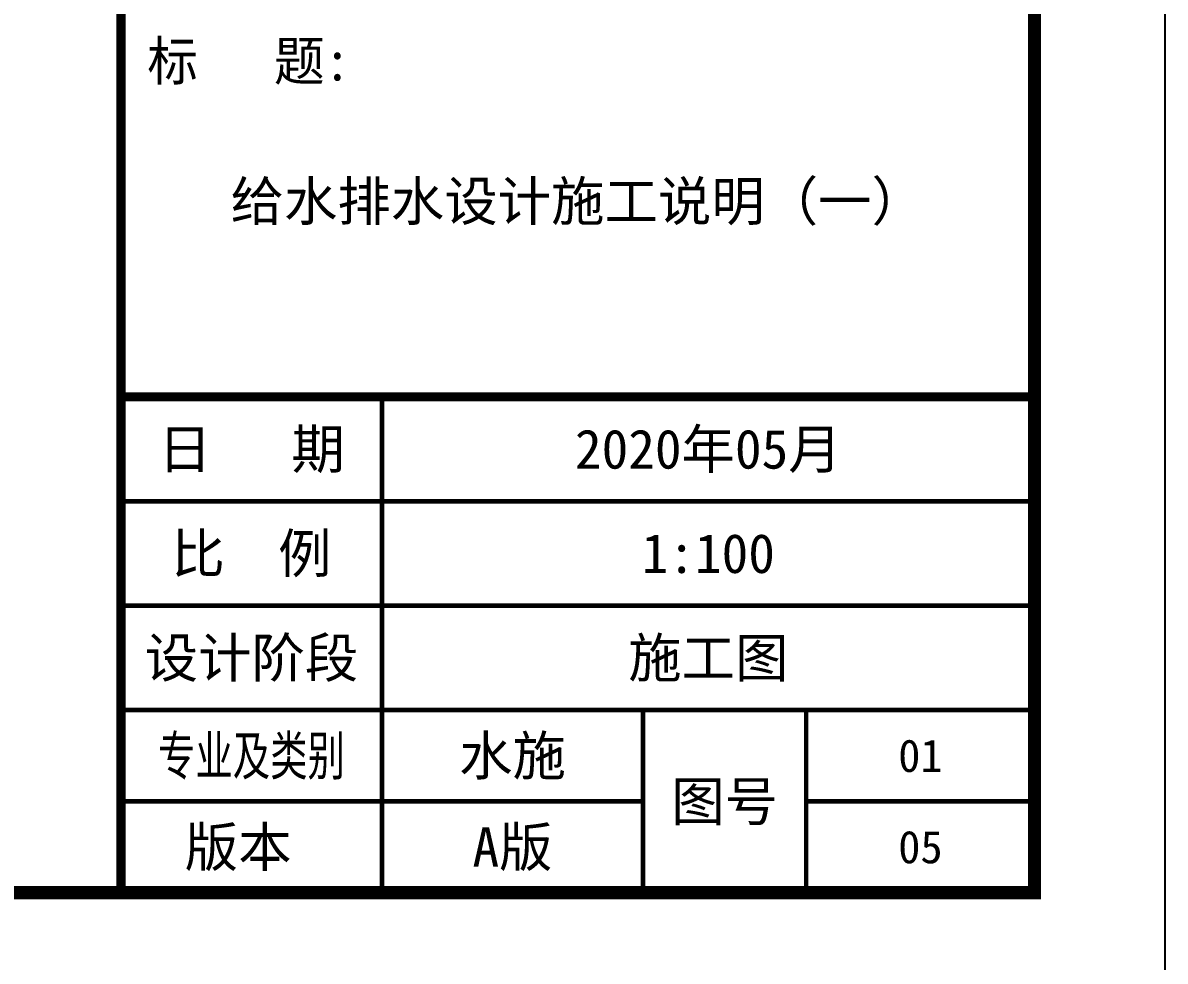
# Model space of a CAD drawing. Extents: x 12300 to 361047, y -1498650 to 1244242.
# Drawn here: x 280695 to 289447, y 133271 to 140463 of the extents above; entities that cross this region are included whole.
import ezdxf
from ezdxf.enums import TextEntityAlignment as Align

# ---------------------------------------------------------------- set-up
doc = ezdxf.new("R2010")
doc.units = 0
doc.header["$LTSCALE"] = 1000
doc.header["$MEASUREMENT"] = 0
doc.layers.get('0').update_dxf_attribs({"color": 8, "linetype": 'CONTINUOUS'})
for name, color, linetype in [('BZ_标准图框', 8, 'CONTINUOUS'), ('TK(图框线)', 3, 'CONTINUOUS'), ('TWT_TITLE', 7, 'CONTINUOUS')]:
    doc.layers.add(name, color=color, linetype=linetype)
doc.styles.add('-宋体', font='', dxfattribs={"width": 0.8})
doc.styles.add('ht', font='simhei.ttf', dxfattribs={"width": 0.8})
doc.styles.get('-宋体').set_extended_font_data('SimSun')

# ---------------------------------------------------------------- blocks, each defined once
blk = doc.blocks.new('A2-TQ-CF')
at = {"layer": 'BZ_标准图框', "color": 3}
for points, const_width in [([(91974.9, -155165.5), (91974.9, -115165.5)], 70), ([(91974.9, -151365.5), (98974.9, -151365.5)], 70), ([(93974.9, -153765.5), (93974.9, -151365.5)], 35), ([(91974.9, -152165.5), (98974.9, -152165.5)], 35), ([(91974.9, -152965.5), (98974.9, -152965.5)], 35), ([(91974.9, -153765.5), (98974.9, -153765.5)], 35), ([(91974.9, -153765.5), (98974.9, -153765.5)], 35), ([(93974.9, -155165.5), (93974.9, -153765.5)], 35), ([(95974.9, -155165.5), (95974.9, -153765.5)], 35), ([(97224.9, -155165.5), (97224.9, -153765.5)], 35), ([(91974.9, -154465.5), (95974.9, -154465.5)], 35), ([(97224.9, -154465.5), (98974.9, -154465.5)], 35)]:
    blk.add_lwpolyline(points, dxfattribs=dict(at, const_width=const_width))
at = {"layer": 'TWT_TITLE', "color": 3, "const_width": 80}
blk.add_lwpolyline([(98974.9, -155165.5), (98974.9, -115165.5)], dxfattribs=at)
at = {"layer": 'BZ_标准图框', "color": 3, "style": 'ht', "width": 0.95}
blk.add_text('标   题:', height=300, dxfattribs=at).set_placement((92176.7, -148941.1))
at = {"layer": 'BZ_标准图框', "color": 3}
for s, height, style, p in [('2020年05月', 300, 'ht', (96474.9, -151765.5)), ('日   期', 300, 'ht', (92974.9, -151765.5)), ('比  例', 300, 'ht', (92974.9, -152565.5)), ('设计阶段', 300, 'ht', (92974.9, -153365.5)), ('施工图', 300, 'ht', (96474.9, -153365.5)), ('图号', 300, 'ht', (96599.9, -154465.5)), ('版本 ', 300, 'ht', (92974.9, -154815.5)), ('05', 250, '-宋体', (98099.9, -154815.5))]:
    blk.add_text(s, height=height, dxfattribs=dict(at, style=style)).set_placement(p, align=Align.MIDDLE_CENTER)
at = {"layer": 'BZ_标准图框', "color": 3, "style": 'ht', "width": 0.7}
blk.add_text('专业及类别', height=300, dxfattribs=at).set_placement((92974.9, -154115.5), align=Align.MIDDLE_CENTER)
at = {"layer": 'TK(图框线)', "color": 3, "style": 'ht'}
for s, p in [('水施', (94974.9, -154115.5)), ('A版', (94974.9, -154815.5))]:
    blk.add_text(s, height=300, dxfattribs=at).set_placement(p, align=Align.MIDDLE_CENTER)

msp = doc.modelspace()

# ---------------------------------------------------------------- linework, layer by layer
at = {"layer": 'TWT_TITLE', "color": 3}
msp.add_lwpolyline([(230046.8, 132796.1), (289446.8, 132796.1), (289446.8, 174796.1), (230046.8, 174796.1)], close=True, dxfattribs=at)
at = {"layer": 'TWT_TITLE', "color": 3, "const_width": 100}
msp.add_lwpolyline([(232546.8, 133796.1), (288446.8, 133796.1), (288446.8, 173796.1), (232546.8, 173796.1)], close=True, dxfattribs=at)

# ---------------------------------------------------------------- block references
msp.add_blockref('A2-TQ-CF', (189472, 288961.6))

# ---------------------------------------------------------------- texts
at = {"layer": 'BZ_标准图框', "color": 2}
for s, height, style, p in [('给水排水设计施工说明（一）', 300, 'ht', (284946.8, 139096.1)), ('1:100', 300, 'ht', (285946.8, 136396.1)), ('01', 250, '-宋体', (287571.8, 134846.1))]:
    msp.add_text(s, height=height, dxfattribs=dict(at, style=style)).set_placement(p, align=Align.MIDDLE_CENTER)

doc.saveas('drawing.dxf')
